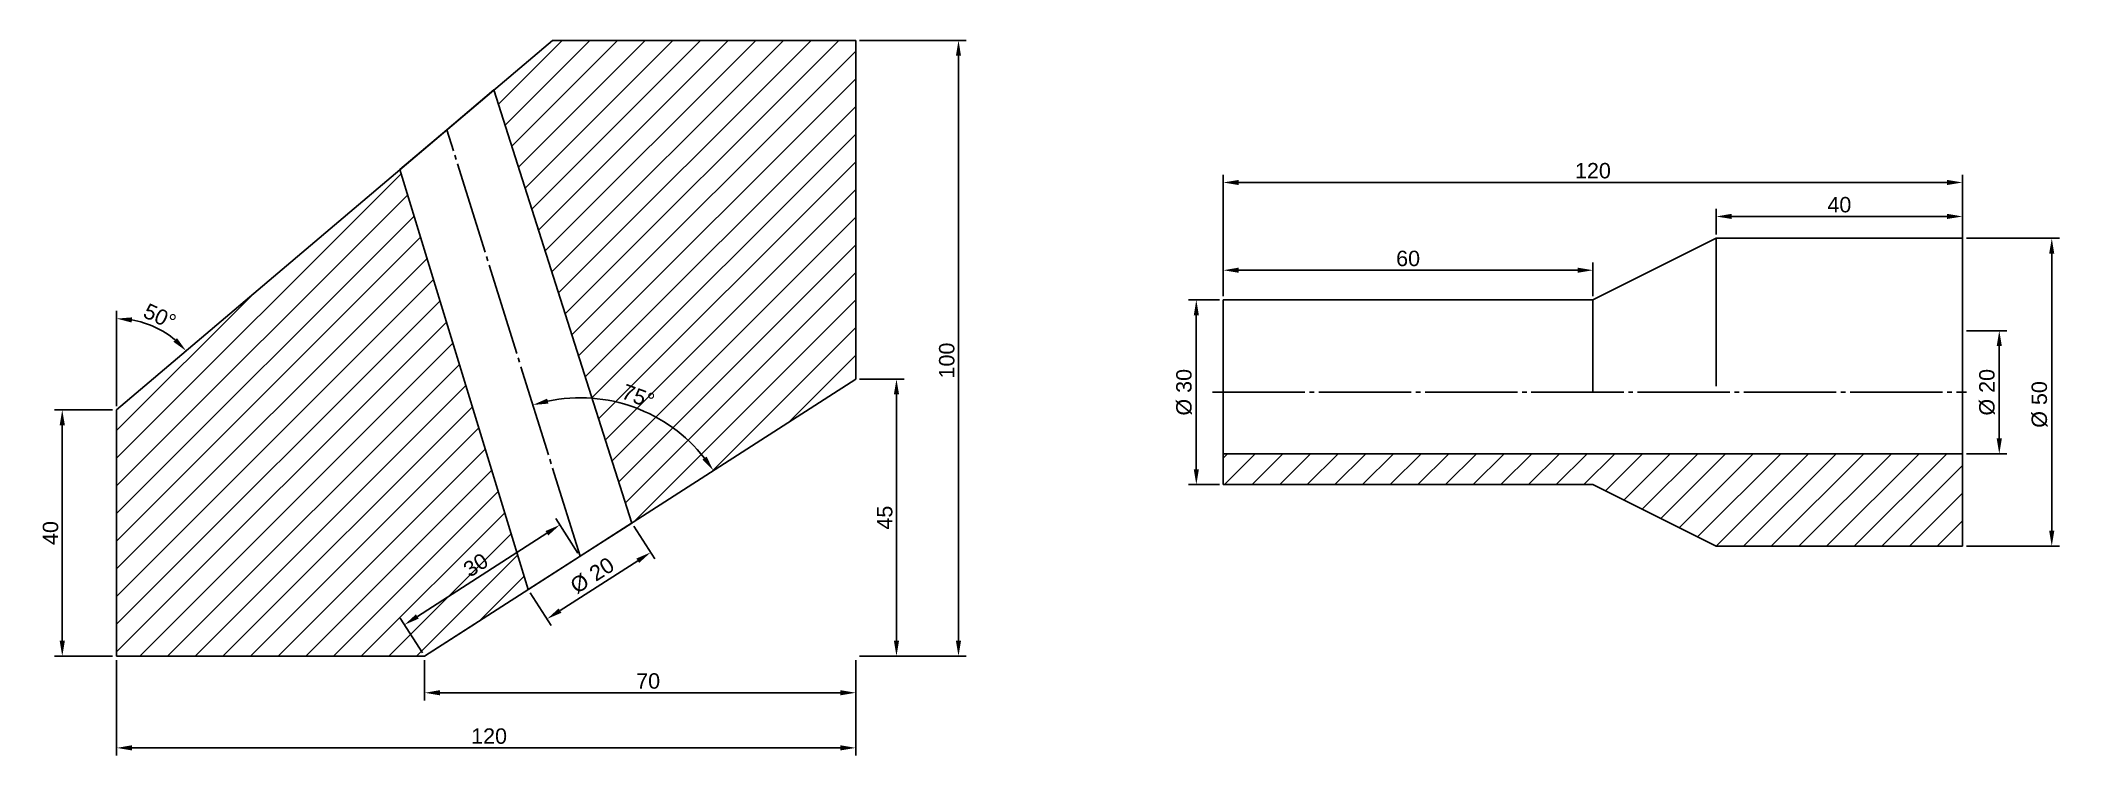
# Model space of a CAD drawing. Header units: millimetres. Extents: x 1828 to 2156, y 2066 to 2182.
import ezdxf

# ---------------------------------------------------------------- set-up
doc = ezdxf.new("R2010")
doc.units = ezdxf.units.MM
doc.linetypes.add('ACAD_ISO08W100', pattern=[36, 24, -3, 6, -3])
doc.linetypes.add('JIS_08_15', pattern=[17.25, 15, -0.75, 0.75, -0.75])
doc.styles.get("Standard").update_dxf_attribs({"font": 'arial.ttf'})
doc.dimstyles.new('ISO-25', dxfattribs={"dimtxt": 2.5, "dimasz": 2.5, "dimexe": 1.25, "dimexo": 0.625, "dimtad": 1, "dimtxsty": 'Standard', "dimcen": 2.5, "dimadec": 0, "dimazin": 0, "dimtfac": 1, "dimtmove": 0, "dimatfit": 3, "dimfxl": 1, "dimarcsym": 0})

# ---------------------------------------------------------------- blocks, each defined once
blk = doc.blocks.new('*D3')
at = {"color": 0, "lineweight": -2, "transparency": 16777216}
for p, q in [((1839.52, 2121.91), (1830.09, 2121.91)), ((1831.34, 2119.41), (1831.34, 2084.41)), ((1839.52, 2081.91), (1830.09, 2081.91))]:
    blk.add_line(p, q, dxfattribs=at)
at = {"color": 0, "transparency": 16777216}
for points in [[(1830.92, 2119.41), (1831.76, 2119.41), (1831.34, 2121.91)], [(1830.92, 2084.41), (1831.76, 2084.41), (1831.34, 2081.91)]]:
    blk.add_solid(points, dxfattribs=at)
at = {"layer": 'Defpoints', "color": 0, "transparency": 16777216}
for p in [(1840.15, 2121.91), (1831.34, 2081.91), (1840.15, 2081.91)]:
    blk.add_point(p, dxfattribs=at)
at = {"color": 0, "transparency": 16777216, "insert": (1829.44, 2101.91), "char_height": 2.5, "attachment_point": 5, "rotation": 90}
blk.add_mtext('40', dxfattribs=at)
blk = doc.blocks.new('*D4')
at = {"color": 0, "lineweight": -2, "transparency": 16777216}
for p, q in [((1960.77, 2181.91), (1978.07, 2181.91)), ((1976.82, 2179.41), (1976.82, 2084.41)), ((1960.77, 2081.91), (1978.07, 2081.91))]:
    blk.add_line(p, q, dxfattribs=at)
at = {"color": 0, "transparency": 16777216}
for points in [[(1976.4, 2179.41), (1977.23, 2179.41), (1976.82, 2181.91)], [(1976.4, 2084.41), (1977.23, 2084.41), (1976.82, 2081.91)]]:
    blk.add_solid(points, dxfattribs=at)
at = {"layer": 'Defpoints', "color": 0, "transparency": 16777216}
for p in [(1960.15, 2181.91), (1960.15, 2081.91), (1976.82, 2081.91)]:
    blk.add_point(p, dxfattribs=at)
at = {"color": 0, "transparency": 16777216, "insert": (1974.92, 2129.92), "char_height": 2.5, "attachment_point": 5, "rotation": 90}
blk.add_mtext('100', dxfattribs=at)
blk = doc.blocks.new('*D5')
at = {"color": 0, "lineweight": -2, "transparency": 16777216}
for p, q in [((1960.77, 2126.91), (1968, 2126.91)), ((1966.75, 2124.41), (1966.75, 2084.41)), ((1960.77, 2081.91), (1968, 2081.91))]:
    blk.add_line(p, q, dxfattribs=at)
at = {"color": 0, "transparency": 16777216}
for points in [[(1966.33, 2124.41), (1967.17, 2124.41), (1966.75, 2126.91)], [(1966.33, 2084.41), (1967.17, 2084.41), (1966.75, 2081.91)]]:
    blk.add_solid(points, dxfattribs=at)
at = {"layer": 'Defpoints', "color": 0, "transparency": 16777216}
for p in [(1960.15, 2126.91), (1960.15, 2081.91), (1966.75, 2081.91)]:
    blk.add_point(p, dxfattribs=at)
at = {"color": 0, "transparency": 16777216, "insert": (1964.85, 2104.41), "char_height": 2.5, "attachment_point": 5, "rotation": 90}
blk.add_mtext('45', dxfattribs=at)
blk = doc.blocks.new('*D6')
at = {"color": 0, "lineweight": -2, "transparency": 16777216}
for p, q in [((1890.15, 2081.28), (1890.15, 2074.72)), ((1960.15, 2081.28), (1960.15, 2074.72)), ((1892.65, 2075.97), (1957.65, 2075.97))]:
    blk.add_line(p, q, dxfattribs=at)
at = {"color": 0, "transparency": 16777216}
for points in [[(1892.65, 2076.39), (1892.65, 2075.56), (1890.15, 2075.97)], [(1957.65, 2076.39), (1957.65, 2075.56), (1960.15, 2075.97)]]:
    blk.add_solid(points, dxfattribs=at)
at = {"layer": 'Defpoints', "color": 0, "transparency": 16777216}
for p in [(1890.15, 2081.91), (1960.15, 2081.91), (1960.15, 2075.97)]:
    blk.add_point(p, dxfattribs=at)
at = {"color": 0, "transparency": 16777216, "insert": (1926.44, 2077.87), "char_height": 2.5, "attachment_point": 5}
blk.add_mtext('70', dxfattribs=at)
blk = doc.blocks.new('*D7')
at = {"color": 0, "lineweight": -2, "transparency": 16777216}
for p, q in [((1840.15, 2081.28), (1840.15, 2065.77)), ((1960.15, 2081.28), (1960.15, 2065.77)), ((1842.65, 2067.02), (1957.65, 2067.02))]:
    blk.add_line(p, q, dxfattribs=at)
at = {"color": 0, "transparency": 16777216}
for points in [[(1842.65, 2067.44), (1842.65, 2066.61), (1840.15, 2067.02)], [(1957.65, 2067.44), (1957.65, 2066.61), (1960.15, 2067.02)]]:
    blk.add_solid(points, dxfattribs=at)
at = {"layer": 'Defpoints', "color": 0, "transparency": 16777216}
for p in [(1840.15, 2081.91), (1960.15, 2081.91), (1960.15, 2067.02)]:
    blk.add_point(p, dxfattribs=at)
at = {"color": 0, "transparency": 16777216, "insert": (1900.62, 2068.92), "char_height": 2.5, "attachment_point": 5}
blk.add_mtext('120', dxfattribs=at)
blk = doc.blocks.new('*D8')
at = {"color": 0, "lineweight": -2, "transparency": 16777216}
for p, q in [((1915.05, 2098.66), (1911.43, 2104.28)), ((1888.98, 2088.36), (1910.01, 2101.87)), ((1889.81, 2082.43), (1886.2, 2088.06))]:
    blk.add_line(p, q, dxfattribs=at)
at = {"color": 0, "transparency": 16777216}
for points in [[(1909.78, 2102.23), (1910.23, 2101.52), (1912.11, 2103.23)], [(1888.75, 2088.71), (1889.2, 2088.01), (1886.87, 2087)]]:
    blk.add_solid(points, dxfattribs=at)
at = {"layer": 'Defpoints', "color": 0, "transparency": 16777216}
for p in [(1912.11, 2103.23), (1915.39, 2098.13), (1890.15, 2081.91)]:
    blk.add_point(p, dxfattribs=at)
at = {"color": 0, "transparency": 16777216, "insert": (1898.46, 2096.72), "char_height": 2.5, "attachment_point": 5, "rotation": 32.7352}
blk.add_mtext('30', dxfattribs=at)
blk = doc.blocks.new('*D9')
at = {"color": 0, "lineweight": -2, "transparency": 16777216}
blk.add_arc((1915.39, 2098.13), 25.75, 38.301, 101.7529, dxfattribs=at)
at = {"color": 0, "transparency": 16777216}
for points in [[(1910.25, 2122.93), (1910.04, 2123.74), (1907.72, 2122.71)], [(1935.93, 2114.33), (1935.25, 2113.84), (1937.04, 2112.05)]]:
    blk.add_solid(points, dxfattribs=at)
at = {"layer": 'Defpoints', "color": 0, "transparency": 16777216}
for p in [(1893.79, 2167.4), (1960.15, 2126.91), (1929.18, 2119.87), (1915.39, 2098.13), (1890.15, 2081.91)]:
    blk.add_point(p, dxfattribs=at)
at = {"color": 0, "transparency": 16777216, "insert": (1924.83, 2124.11), "char_height": 2.5, "attachment_point": 5, "rotation": 340.0269}
blk.add_mtext('75°', dxfattribs=at)
blk = doc.blocks.new('*D10')
at = {"color": 0, "lineweight": -2, "transparency": 16777216}
for p, q in [((1924.13, 2103.01), (1927.54, 2097.72)), ((1924.76, 2097.42), (1912.14, 2089.31)), ((1907.31, 2092.2), (1910.71, 2086.91))]:
    blk.add_line(p, q, dxfattribs=at)
at = {"color": 0, "transparency": 16777216}
for points in [[(1924.53, 2097.77), (1924.98, 2097.07), (1926.86, 2098.77)], [(1911.91, 2089.66), (1912.36, 2088.96), (1910.04, 2087.96)]]:
    blk.add_solid(points, dxfattribs=at)
at = {"layer": 'Defpoints', "color": 0, "transparency": 16777216}
for p in [(1923.8, 2103.54), (1906.97, 2092.72), (1910.04, 2087.96)]:
    blk.add_point(p, dxfattribs=at)
at = {"color": 0, "transparency": 16777216, "insert": (1917.38, 2095.02), "char_height": 2.5, "attachment_point": 5, "rotation": 32.7352}
blk.add_mtext('%%C 20', dxfattribs=at)
blk = doc.blocks.new('*D11')
at = {"color": 0, "linetype": 'ACAD_ISO08W100', "lineweight": -2, "transparency": 16777216}
blk.add_line((1840.15, 2122.53), (1840.15, 2137.98), dxfattribs=at)
blk.add_arc((1840.15, 2121.91), 14.82, 49.9798, 80.3229, dxfattribs=at)
at = {"color": 0, "linetype": 'ACAD_ISO08W100', "transparency": 16777216}
for points in [[(1842.61, 2136.1), (1842.68, 2136.93), (1840.15, 2136.73)], [(1849.97, 2133.55), (1849.39, 2132.96), (1851.45, 2131.49)]]:
    blk.add_solid(points, dxfattribs=at)
at = {"layer": 'Defpoints', "color": 0, "linetype": 'ACAD_ISO08W100', "transparency": 16777216}
for p in [(1910.89, 2181.91), (1848.25, 2134.32), (1840.15, 2121.91), (1840.15, 2121.91), (1840.15, 2081.91)]:
    blk.add_point(p, dxfattribs=at)
at = {"color": 0, "linetype": 'ACAD_ISO08W100', "transparency": 16777216, "insert": (1847.18, 2137.08), "char_height": 2.5, "attachment_point": 5, "rotation": 335.1514}
blk.add_mtext('50°', dxfattribs=at)
blk = doc.blocks.new('*D12')
at = {"color": 0, "lineweight": -2, "transparency": 16777216}
for p, q in [((2019.17, 2139.77), (2014.17, 2139.77)), ((2015.42, 2137.27), (2015.42, 2112.27)), ((2019.17, 2109.77), (2014.17, 2109.77))]:
    blk.add_line(p, q, dxfattribs=at)
at = {"color": 0, "transparency": 16777216}
for points in [[(2015.01, 2137.27), (2015.84, 2137.27), (2015.42, 2139.77)], [(2015.01, 2112.27), (2015.84, 2112.27), (2015.42, 2109.77)]]:
    blk.add_solid(points, dxfattribs=at)
at = {"layer": 'Defpoints', "color": 0, "transparency": 16777216}
for p in [(2019.8, 2139.77), (2015.42, 2109.77), (2019.8, 2109.77)]:
    blk.add_point(p, dxfattribs=at)
at = {"color": 0, "transparency": 16777216, "insert": (2013.45, 2124.77), "char_height": 2.5, "attachment_point": 5, "rotation": 90}
blk.add_mtext('%%C 30', dxfattribs=at)
blk = doc.blocks.new('*D13')
at = {"color": 0, "lineweight": -2, "transparency": 16777216}
for p, q in [((2019.8, 2140.4), (2019.8, 2145.84)), ((2022.3, 2144.59), (2077.3, 2144.59)), ((2079.8, 2140.4), (2079.8, 2145.84))]:
    blk.add_line(p, q, dxfattribs=at)
at = {"color": 0, "transparency": 16777216}
for points in [[(2022.3, 2145.01), (2022.3, 2144.17), (2019.8, 2144.59)], [(2077.3, 2145.01), (2077.3, 2144.17), (2079.8, 2144.59)]]:
    blk.add_solid(points, dxfattribs=at)
at = {"layer": 'Defpoints', "color": 0, "transparency": 16777216}
for p in [(2079.8, 2144.59), (2019.8, 2139.77), (2079.8, 2139.77)]:
    blk.add_point(p, dxfattribs=at)
at = {"color": 0, "transparency": 16777216, "insert": (2049.8, 2146.49), "char_height": 2.5, "attachment_point": 5}
blk.add_mtext('60', dxfattribs=at)
blk = doc.blocks.new('*D14')
at = {"color": 0, "lineweight": -2, "transparency": 16777216}
for p, q in [((2099.8, 2150.4), (2099.8, 2154.57)), ((2102.3, 2153.32), (2137.3, 2153.32)), ((2139.8, 2150.4), (2139.8, 2154.57))]:
    blk.add_line(p, q, dxfattribs=at)
at = {"color": 0, "transparency": 16777216}
for points in [[(2102.3, 2153.74), (2102.3, 2152.91), (2099.8, 2153.32)], [(2137.3, 2153.74), (2137.3, 2152.91), (2139.8, 2153.32)]]:
    blk.add_solid(points, dxfattribs=at)
at = {"layer": 'Defpoints', "color": 0, "transparency": 16777216}
for p in [(2139.8, 2153.32), (2099.8, 2149.77), (2139.8, 2149.77)]:
    blk.add_point(p, dxfattribs=at)
at = {"color": 0, "transparency": 16777216, "insert": (2119.8, 2155.22), "char_height": 2.5, "attachment_point": 5}
blk.add_mtext('40', dxfattribs=at)
blk = doc.blocks.new('*D15')
at = {"color": 0, "lineweight": -2, "transparency": 16777216}
for p, q in [((2019.8, 2140.4), (2019.8, 2160.09)), ((2139.8, 2140.4), (2139.8, 2160.09)), ((2022.3, 2158.84), (2137.3, 2158.84))]:
    blk.add_line(p, q, dxfattribs=at)
at = {"color": 0, "transparency": 16777216}
for points in [[(2022.3, 2159.25), (2022.3, 2158.42), (2019.8, 2158.84)], [(2137.3, 2159.25), (2137.3, 2158.42), (2139.8, 2158.84)]]:
    blk.add_solid(points, dxfattribs=at)
at = {"layer": 'Defpoints', "color": 0, "transparency": 16777216}
for p in [(2139.8, 2158.84), (2019.8, 2139.77), (2139.8, 2139.77)]:
    blk.add_point(p, dxfattribs=at)
at = {"color": 0, "transparency": 16777216, "insert": (2079.8, 2160.74), "char_height": 2.5, "attachment_point": 5}
blk.add_mtext('120', dxfattribs=at)
blk = doc.blocks.new('*D16')
at = {"color": 0, "lineweight": -2, "transparency": 16777216}
for p, q in [((2140.42, 2149.77), (2155.53, 2149.77)), ((2154.28, 2147.27), (2154.28, 2102.27)), ((2140.42, 2099.77), (2155.53, 2099.77))]:
    blk.add_line(p, q, dxfattribs=at)
at = {"color": 0, "transparency": 16777216}
for points in [[(2153.86, 2147.27), (2154.69, 2147.27), (2154.28, 2149.77)], [(2153.86, 2102.27), (2154.69, 2102.27), (2154.28, 2099.77)]]:
    blk.add_solid(points, dxfattribs=at)
at = {"layer": 'Defpoints', "color": 0, "transparency": 16777216}
for p in [(2139.8, 2149.77), (2139.8, 2099.77), (2154.28, 2099.77)]:
    blk.add_point(p, dxfattribs=at)
at = {"color": 0, "transparency": 16777216, "insert": (2152.3, 2122.79), "char_height": 2.5, "attachment_point": 5, "rotation": 90}
blk.add_mtext('%%C 50', dxfattribs=at)
blk = doc.blocks.new('*D17')
at = {"color": 0, "lineweight": -2, "transparency": 16777216}
for p, q in [((2140.42, 2134.77), (2147.01, 2134.77)), ((2145.76, 2117.27), (2145.76, 2132.27)), ((2140.42, 2114.77), (2147.01, 2114.77))]:
    blk.add_line(p, q, dxfattribs=at)
at = {"color": 0, "transparency": 16777216}
for points in [[(2145.34, 2132.27), (2146.18, 2132.27), (2145.76, 2134.77)], [(2145.34, 2117.27), (2146.18, 2117.27), (2145.76, 2114.77)]]:
    blk.add_solid(points, dxfattribs=at)
at = {"layer": 'Defpoints', "color": 0, "transparency": 16777216}
for p in [(2139.8, 2134.77), (2145.76, 2134.77), (2139.8, 2114.77)]:
    blk.add_point(p, dxfattribs=at)
at = {"color": 0, "transparency": 16777216, "insert": (2143.79, 2124.77), "char_height": 2.5, "attachment_point": 5, "rotation": 90}
blk.add_mtext('%%C 20', dxfattribs=at)

msp = doc.modelspace()

# ---------------------------------------------------------------- hatches: boundary and pattern name
h = msp.add_hatch()
h.set_pattern_fill('ANSI31', color=256)
h.paths.add_polyline_path([(1960.15, 2181.907), (1910.893, 2181.907), (1901.412, 2173.866), (1923.797, 2103.537), (1923.919, 2103.615), (1960.15, 2126.907)])
h = msp.add_hatch()
h.set_pattern_fill('ANSI31', color=256)
h.paths.add_polyline_path([(1886.159, 2160.929), (1840.15, 2121.907), (1840.15, 2081.907), (1890.15, 2081.907), (1898.562, 2087.314), (1906.973, 2092.722)])
h.paths.add_polyline_path([(1897.716, 2093.147), (1902.035, 2095.924), (1899.249, 2100.257), (1894.93, 2097.481)], flags=24)
h = msp.add_hatch()
h.set_pattern_fill('ANSI31', color=256)
h.paths.add_polyline_path([(2139.797, 2114.774), (2019.797, 2114.774), (2019.797, 2109.774), (2079.797, 2109.774), (2099.797, 2099.774), (2139.797, 2099.774)])

# ---------------------------------------------------------------- linework, layer by layer
for p, q in [((1840.15, 2121.907), (1910.893, 2181.907)), ((1960.15, 2181.907), (1910.893, 2181.907)), ((1960.15, 2126.907), (1960.15, 2181.907)), ((1893.786, 2167.398), (1901.412, 2173.866)), ((1923.797, 2103.537), (1901.412, 2173.866)), ((1893.786, 2167.398), (1886.159, 2160.929)), ((1906.973, 2092.722), (1886.159, 2160.929)), ((2079.797, 2139.774), (2099.797, 2149.774)), ((2099.797, 2149.774), (2139.797, 2149.774)), ((2139.797, 2149.774), (2139.797, 2099.774)), ((2019.797, 2139.774), (2079.797, 2139.774)), ((2019.797, 2139.774), (2019.797, 2109.774)), ((2019.797, 2139.774), (2019.797, 2124.774)), ((2079.797, 2139.774), (2079.797, 2124.774)), ((1960.15, 2126.907), (1890.15, 2081.907)), ((1840.15, 2121.907), (1840.15, 2081.907)), ((2019.797, 2114.774), (2139.797, 2114.774)), ((2019.797, 2109.774), (2079.797, 2109.774)), ((2079.797, 2109.774), (2099.797, 2099.774)), ((1915.385, 2098.129), (1923.919, 2103.615)), ((1915.385, 2098.129), (1923.797, 2103.537)), ((1915.385, 2098.129), (1923.797, 2103.537)), ((1915.385, 2098.129), (1923.797, 2103.537)), ((1915.385, 2098.129), (1906.973, 2092.722)), ((2099.797, 2099.774), (2139.797, 2099.774)), ((1890.15, 2081.907), (1898.562, 2087.314)), ((1840.15, 2081.907), (1890.15, 2081.907))]:
    msp.add_line(p, q)
at = {"linetype": 'JIS_08_15'}
for p, q in [((1915.385, 2098.129), (1893.786, 2167.398)), ((2018.05, 2124.774), (2140.421, 2124.774))]:
    msp.add_line(p, q, dxfattribs=at)
at = {"linetype": 'ACAD_ISO08W100'}
for p, q in [((2099.797, 2149.774), (2099.797, 2124.774)), ((2019.797, 2109.774), (2019.797, 2114.774))]:
    msp.add_line(p, q, dxfattribs=at)

# ---------------------------------------------------------------- dimensions: what is measured, and where the dimension line sits
dim = msp.add_angular_dim_2l(base=(1848.25, 2134.317), line1=((1840.15, 2121.907), (1840.15, 2081.907)), line2=((1840.15, 2121.907), (1910.893, 2181.907)), dimstyle='ISO-25', dxfattribs=at)
dim.commit()
dim.dimension.update_dxf_attribs({"geometry": '*D11', "text_midpoint": (1847.176, 2137.079)})
dim = msp.add_linear_dim(base=(1976.817, 2081.907), p1=(1960.15, 2181.907), p2=(1960.15, 2081.907), angle=90, dimstyle='ISO-25')
dim.commit()
dim.dimension.update_dxf_attribs({"geometry": '*D4', "text_midpoint": (1976.817, 2129.92), "dimtype": 160})
dim = msp.add_angular_dim_2l(base=(1929.182, 2119.866), line1=((1960.15, 2126.907), (1890.15, 2081.907)), line2=((1915.385, 2098.129), (1893.786, 2167.398)), dimstyle='ISO-25')
dim.commit()
dim.dimension.update_dxf_attribs({"geometry": '*D9', "text_midpoint": (1924.827, 2124.109)})
for base, p1, p2, picture, middle in [((2139.797, 2158.837), (2019.797, 2139.774), (2139.797, 2139.774), '*D15', (2079.797, 2160.739)), ((2139.797, 2153.322), (2099.797, 2149.774), (2139.797, 2149.774), '*D14', (2119.797, 2155.224)), ((2079.797, 2144.59), (2019.797, 2139.774), (2079.797, 2139.774), '*D13', (2049.797, 2146.491))]:
    dim = msp.add_linear_dim(base=base, p1=p1, p2=p2, dimstyle='ISO-25')
    dim.commit()
    dim.dimension.update_dxf_attribs({"geometry": picture, "text_midpoint": middle})
dim = msp.add_linear_dim(base=(2154.275, 2099.774), p1=(2139.797, 2149.774), p2=(2139.797, 2099.774), angle=90, text='%%C <>', dimstyle='ISO-25')
dim.commit()
dim.dimension.update_dxf_attribs({"geometry": '*D16', "text_midpoint": (2154.275, 2122.786), "dimtype": 160})
for base, p1, p2, picture, middle in [((2015.425, 2109.774), (2019.797, 2139.774), (2019.797, 2109.774), '*D12', (2013.454, 2124.774)), ((2145.758, 2134.774), (2139.797, 2114.774), (2139.797, 2134.774), '*D17', (2143.787, 2124.774))]:
    dim = msp.add_linear_dim(base=base, p1=p1, p2=p2, angle=90, text='%%C <>', dimstyle='ISO-25')
    dim.commit()
    dim.dimension.update_dxf_attribs({"geometry": picture, "text_midpoint": middle})
for base, p1, p2, picture, middle in [((1966.75, 2081.907), (1960.15, 2126.907), (1960.15, 2081.907), '*D5', (1964.854, 2104.407)), ((1831.339, 2081.907), (1840.15, 2121.907), (1840.15, 2081.907), '*D3', (1829.437, 2101.907))]:
    dim = msp.add_linear_dim(base=base, p1=p1, p2=p2, angle=90, dimstyle='ISO-25')
    dim.commit()
    dim.dimension.update_dxf_attribs({"geometry": picture, "text_midpoint": middle})
dim = msp.add_aligned_dim(p1=(1890.15, 2081.907), p2=(1915.385, 2098.129), distance=6.06, dimstyle='ISO-25')
dim.commit()
dim.dimension.update_dxf_attribs({"geometry": '*D8', "text_midpoint": (1898.462, 2096.715)})
dim = msp.add_aligned_dim(p1=(1923.797, 2103.537), p2=(1906.973, 2092.722), distance=5.663, text='%%C <>', dimstyle='ISO-25')
dim.commit()
dim.dimension.update_dxf_attribs({"geometry": '*D10', "text_midpoint": (1917.381, 2095.024)})
for base, p1, picture, middle in [((1960.15, 2067.022), (1840.15, 2081.907), '*D7', (1900.62, 2067.022)), ((1960.15, 2075.972), (1890.15, 2081.907), '*D6', (1926.443, 2075.972))]:
    dim = msp.add_linear_dim(base=base, p1=p1, p2=(1960.15, 2081.907), dimstyle='ISO-25')
    dim.commit()
    dim.dimension.update_dxf_attribs({"geometry": picture, "text_midpoint": middle, "dimtype": 160})

doc.saveas('drawing.dxf')
